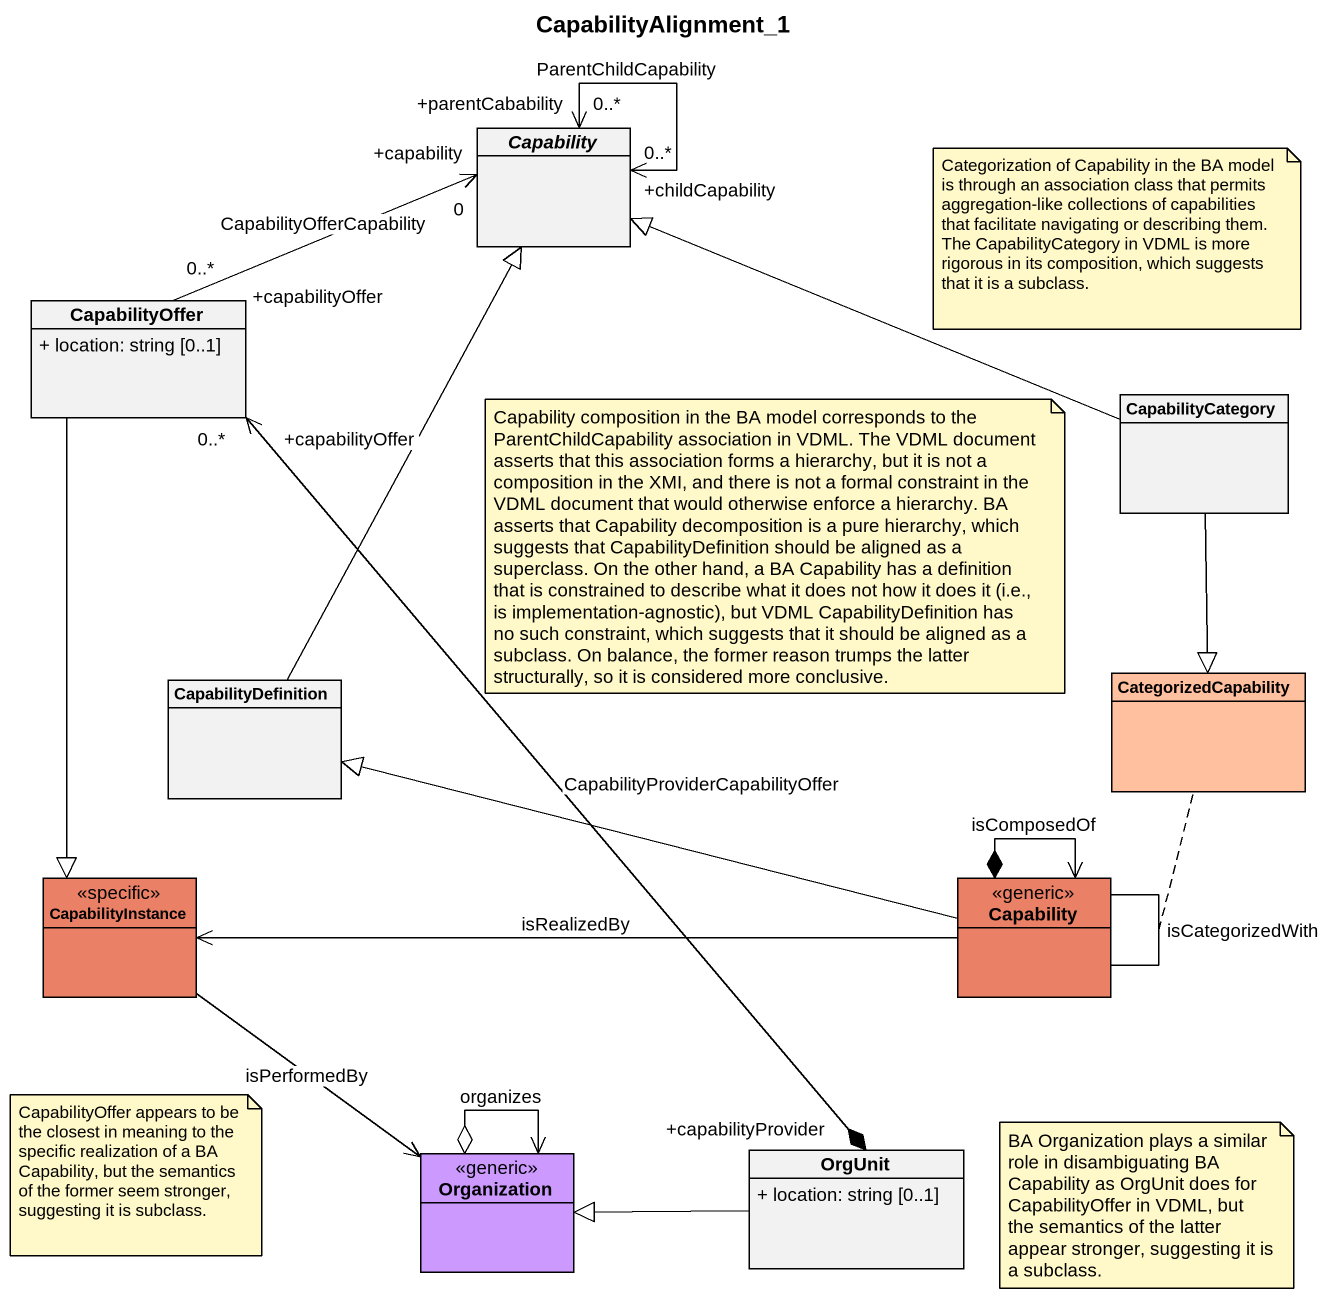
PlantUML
@startuml
title CapabilityAlignment_1
hide circle
hide empty members
skinparam classAttributeIconSize 0
abstract class Capability
class CapabilityOffer {
  + location: string [0..1]
}
class CapabilityCategory
class CapabilityDefinition
class CategorizedCapability #FFC0A0
class CapabilityInstance <<specific>> #EA8066
class "Capability" as Capability_2 <<generic>> #EA8066
class Organization <<generic>> #CC99FF
class OrgUnit {
  + location: string [0..1]
}
Capability "+childCapability\n0..*" <--> "+parentCabability\n0..*" Capability : ParentChildCapability
CapabilityOffer "+capabilityOffer\n0..*" -right-> "+capability\n0" Capability : CapabilityOfferCapability
CapabilityOffer --|> CapabilityInstance
CapabilityCategory -left-|> Capability
CapabilityCategory --|> CategorizedCapability
CapabilityDefinition -up-|> Capability
CapabilityInstance <-right- Capability_2 : isRealizedBy
CapabilityInstance --> Organization : isPerformedBy
Capability_2 -left-|> CapabilityDefinition
Capability_2 -- Capability_2 : isCategorizedWith
(Capability_2, Capability_2) .. CategorizedCapability
Capability_2 <--* Capability_2 : isComposedOf
Organization <--o Organization : organizes
OrgUnit "+capabilityProvider" *-up-> "+capabilityOffer\n0..*" CapabilityOffer : CapabilityProviderCapabilityOffer
OrgUnit -left-|> Organization
note as N1
  Categorization of Capability in the BA model is through an association class that permits aggregation-like collections of capabilities that facilitate navigating or describing them. The CapabilityCategory in VDML is more rigorous in its composition, which suggests that it is a subclass.
end note
note as N2
  Capability composition in the BA model corresponds to the ParentChildCapability association in VDML. The VDML document asserts that this association forms a hierarchy, but it is not a composition in the XMI, and there is not a formal constraint in the VDML document that would otherwise enforce a hierarchy. BA asserts that Capability decomposition is a pure hierarchy, which suggests that CapabilityDefinition should be aligned as a superclass. On the other hand, a BA Capability has a definition that is constrained to describe what it does not how it does it (i.e., is implementation-agnostic), but VDML CapabilityDefinition has no such constraint, which suggests that it should be aligned as a subclass. On balance, the former reason trumps the latter structurally, so it is considered more conclusive.
end note
note as N3
  CapabilityOffer appears to be the closest in meaning to the specific realization of a BA Capability, but the semantics of the former seem stronger, suggesting it is subclass.
end note
note as N4
  BA Organization plays a similar role in disambiguating BA Capability as OrgUnit does for CapabilityOffer in VDML, but the semantics of the latter appear stronger, suggesting it is a subclass.
end note
@enduml
